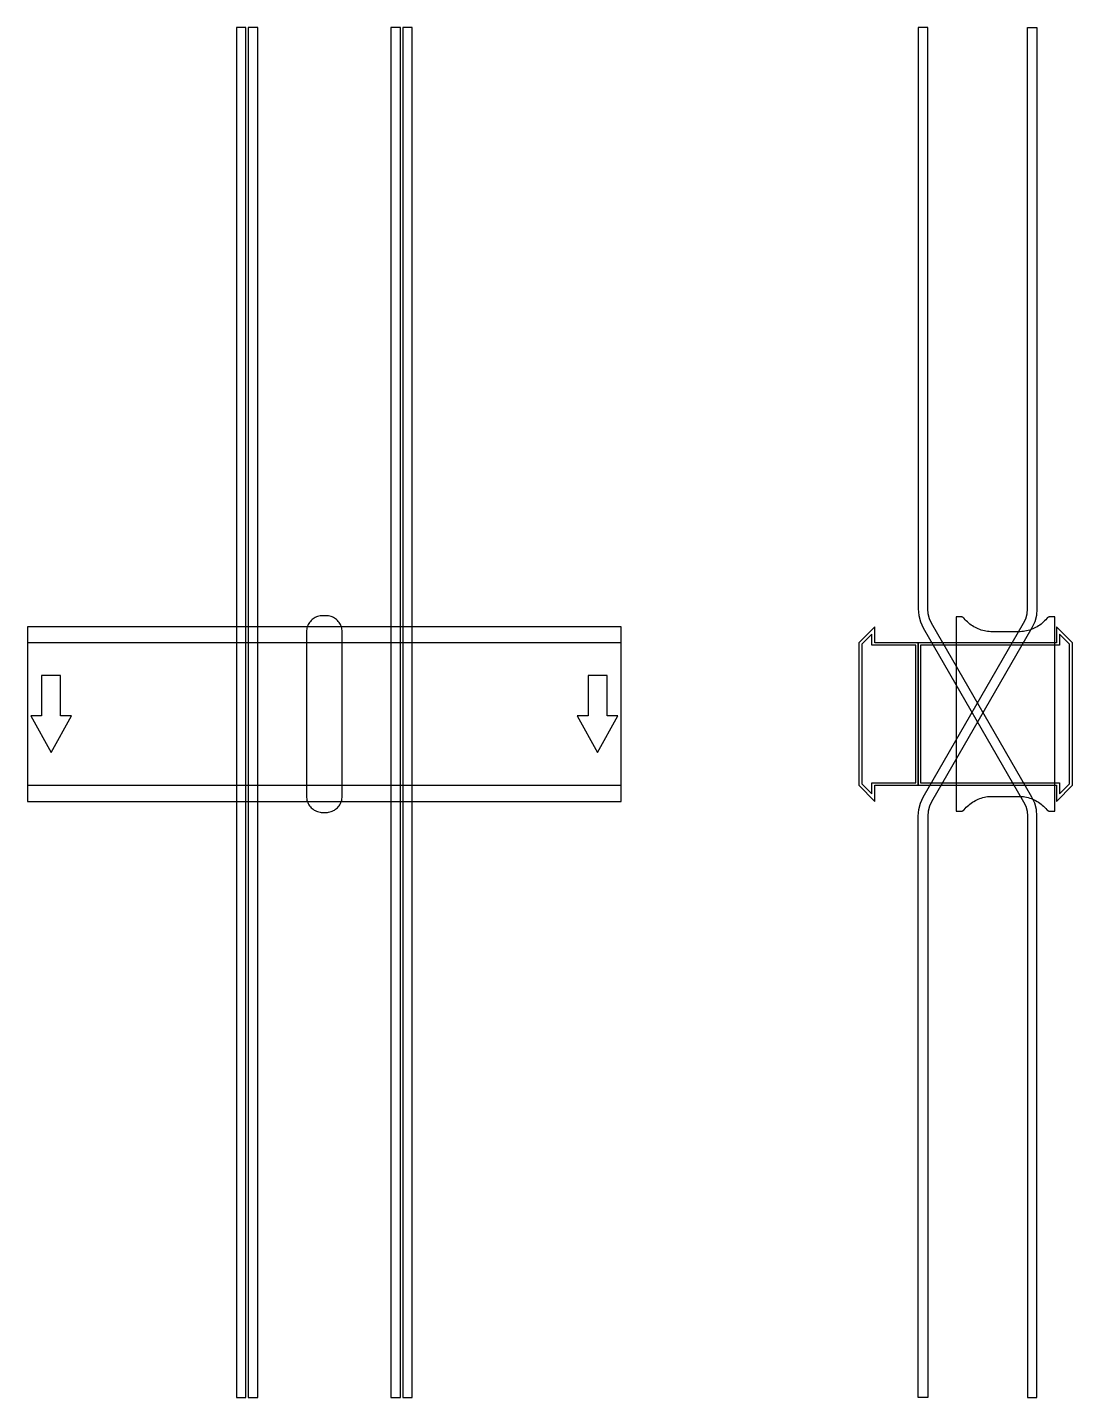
# Model space of a CAD drawing. Extents: x 0 to 880, y -576 to 578.
import ezdxf

# ---------------------------------------------------------------- set-up
doc = ezdxf.new("R2010")
doc.units = 0
doc.layers.add('Halfen', color=7, linetype='CONTINUOUS')

msp = doc.modelspace()

# ---------------------------------------------------------------- linework, layer by layer
at = {"layer": 'Halfen', "color": 7}
for points in [[(184, -575.609), (184, 578.25), (176, 578.25), (176, -575.609)], [(194, -575.609), (194, 578.25), (186, 578.25), (186, -575.609)], [(314, -575.609), (314, 578.25), (306, 578.25), (306, -575.609)], [(324, -575.609), (324, 578.25), (316, 578.25), (316, -575.609)], [(850, -575.609), (850, -85.856), (849.514, -80.3), (848.07, -74.912), (845.713, -69.856), (761.215, 76.497), (759.447, 80.289), (758.365, 84.33), (758, 88.497), (758, 578.25), (750, 578.25), (750, 88.497), (750.486, 82.941), (751.93, 77.553), (754.287, 72.497), (838.785, -73.856), (840.553, -77.648), (841.635, -81.689), (842, -85.856), (842, -575.609)], [(750, -575.609), (750, -85.856), (750.486, -80.3), (751.93, -74.912), (754.287, -69.856), (838.785, 76.497), (840.553, 80.289), (841.635, 84.33), (842, 88.497), (842, 578.25), (850, 578.25), (850, 88.497), (849.514, 82.941), (848.07, 77.553), (845.713, 72.497), (761.215, -73.856), (759.447, -77.648), (758.365, -81.689), (758, -85.856), (758, -575.609)], [(265, -69.3), (265, -56.8), (265, 69.3), (264.958, 70.359), (264.834, 71.412), (264.627, 72.452), (264.339, 73.472), (263.972, 74.466), (263.529, 75.429), (263.011, 76.354), (262.422, 77.235), (261.765, 78.068), (261.046, 78.846), (260.268, 79.565), (259.435, 80.222), (258.554, 80.811), (257.629, 81.329), (256.666, 81.772), (255.672, 82.139), (254.652, 82.427), (253.612, 82.634), (252.559, 82.758), (251.5, 82.8), (248.5, 82.8), (247.441, 82.758), (246.388, 82.634), (245.348, 82.427), (244.328, 82.139), (243.334, 81.772), (242.371, 81.329), (241.446, 80.811), (240.565, 80.222), (239.732, 79.565), (238.954, 78.846), (238.235, 78.068), (237.578, 77.235), (236.989, 76.354), (236.471, 75.429), (236.028, 74.466), (235.661, 73.472), (235.373, 72.452), (235.166, 71.412), (235.042, 70.359), (235, 69.3), (235, -56.8), (235, -69.3), (235.042, -70.359), (235.166, -71.412), (235.373, -72.452), (235.661, -73.472), (236.028, -74.466), (236.471, -75.429), (236.989, -76.354), (237.578, -77.235), (238.235, -78.068), (238.954, -78.846), (239.732, -79.565), (240.565, -80.222), (241.446, -80.811), (242.371, -81.329), (243.334, -81.772), (244.328, -82.139), (245.348, -82.427), (246.388, -82.634), (247.441, -82.758), (248.5, -82.8), (251.5, -82.8), (252.559, -82.758), (253.612, -82.634), (254.652, -82.427), (255.672, -82.139), (256.666, -81.772), (257.629, -81.329), (258.554, -80.811), (259.435, -80.222), (260.268, -79.565), (261.046, -78.846), (261.765, -78.068), (262.422, -77.235), (263.011, -76.354), (263.529, -75.429), (263.972, -74.466), (264.339, -73.472), (264.627, -72.452), (264.834, -71.412), (264.958, -70.359), (265, -69.3)], [(865, -81.8), (865, 81.8), (861, 81.8), (860.846, 81.797), (860.691, 81.786), (860.538, 81.769), (860.385, 81.746), (860.234, 81.715), (860.084, 81.678), (859.936, 81.634), (859.789, 81.584), (859.646, 81.527), (859.505, 81.464), (859.366, 81.395), (859.231, 81.32), (859.1, 81.239), (858.972, 81.153), (858.848, 81.06), (858.728, 80.963), (858.613, 80.86), (858.502, 80.752), (858.397, 80.639), (858.296, 80.522), (857.41, 79.491), (856.479, 78.5), (855.505, 77.551), (854.491, 76.646), (853.437, 75.787), (852.347, 74.975), (851.222, 74.211), (850.064, 73.499), (848.876, 72.838), (847.66, 72.23), (846.418, 71.676), (845.153, 71.178), (843.867, 70.736), (842.563, 70.351), (841.243, 70.024), (839.911, 69.756), (838.567, 69.547), (837.216, 69.397), (835.859, 69.307), (834.5, 69.277), (812.5, 69.277), (811.141, 69.307), (809.784, 69.397), (808.433, 69.547), (807.089, 69.756), (805.757, 70.024), (804.437, 70.351), (803.133, 70.736), (801.847, 71.178), (800.582, 71.676), (799.34, 72.23), (798.124, 72.838), (796.936, 73.499), (795.778, 74.211), (794.653, 74.975), (793.563, 75.787), (792.509, 76.646), (791.495, 77.551), (790.521, 78.5), (789.59, 79.491), (788.704, 80.522), (788.603, 80.639), (788.498, 80.752), (788.387, 80.86), (788.272, 80.963), (788.152, 81.06), (788.028, 81.153), (787.9, 81.239), (787.769, 81.32), (787.634, 81.395), (787.495, 81.464), (787.354, 81.527), (787.211, 81.584), (787.064, 81.634), (786.916, 81.678), (786.766, 81.715), (786.615, 81.746), (786.462, 81.769), (786.309, 81.786), (786.154, 81.797), (786, 81.8), (782, 81.8), (782, -81.8), (786, -81.8), (786.154, -81.797), (786.309, -81.786), (786.462, -81.769), (786.615, -81.746), (786.766, -81.715), (786.916, -81.678), (787.064, -81.634), (787.211, -81.584), (787.354, -81.527), (787.495, -81.464), (787.634, -81.395), (787.769, -81.32), (787.9, -81.239), (788.028, -81.153), (788.152, -81.06), (788.272, -80.963), (788.387, -80.86), (788.498, -80.752), (788.603, -80.639), (788.704, -80.522), (789.59, -79.491), (790.521, -78.5), (791.495, -77.551), (792.509, -76.646), (793.563, -75.787), (794.653, -74.975), (795.778, -74.211), (796.936, -73.499), (798.124, -72.838), (799.34, -72.23), (800.582, -71.676), (801.847, -71.178), (803.133, -70.736), (804.437, -70.351), (805.757, -70.024), (807.089, -69.756), (808.433, -69.547), (809.784, -69.397), (811.141, -69.307), (812.5, -69.277), (834.5, -69.277), (835.859, -69.307), (837.216, -69.397), (838.567, -69.547), (839.911, -69.756), (841.243, -70.024), (842.563, -70.351), (843.867, -70.736), (845.153, -71.178), (846.418, -71.676), (847.66, -72.23), (848.876, -72.838), (850.064, -73.499), (851.222, -74.211), (852.347, -74.975), (853.437, -75.787), (854.491, -76.646), (855.505, -77.551), (856.479, -78.5), (857.41, -79.491), (858.296, -80.522), (858.397, -80.639), (858.502, -80.752), (858.613, -80.86), (858.728, -80.963), (858.848, -81.06), (858.972, -81.153), (859.1, -81.239), (859.231, -81.32), (859.366, -81.395), (859.505, -81.464), (859.646, -81.527), (859.789, -81.584), (859.936, -81.634), (860.084, -81.678), (860.234, -81.715), (860.385, -81.746), (860.538, -81.769), (860.691, -81.786), (860.846, -81.797), (861, -81.8)], [(0, -73.5), (500, -73.5), (500, 73.5), (0, 73.5)], [(750, -60), (750, 60), (713.5, 60), (713.5, 73.5), (700, 60), (700, -60), (713.5, -73.5), (713.5, -60)], [(880, -60), (880, 60), (866.5, 73.5), (866.5, 60), (750, 60), (750, -60), (866.5, -60), (866.5, -73.5)], [(0, -60), (500, -60), (500, 60), (0, 60)], [(748, -58), (748, 58), (711, 58), (711, 67.25), (702.5, 58.75), (702.5, -58.75), (711, -67.25), (711, -58)], [(877.5, -58.75), (877.5, 58.75), (869, 67.25), (869, 58), (752, 58), (752, -58), (869, -58), (869, -67.25)], [(20, -32.5), (37, -1.5), (28, -1.5), (28, 32.5), (12, 32.5), (12, -1.5), (3, -1.5)], [(480, -32.5), (497, -1.5), (488, -1.5), (488, 32.5), (472, 32.5), (472, -1.5), (463, -1.5)]]:
    msp.add_lwpolyline(points, close=True, dxfattribs=at)

doc.saveas('drawing.dxf')
